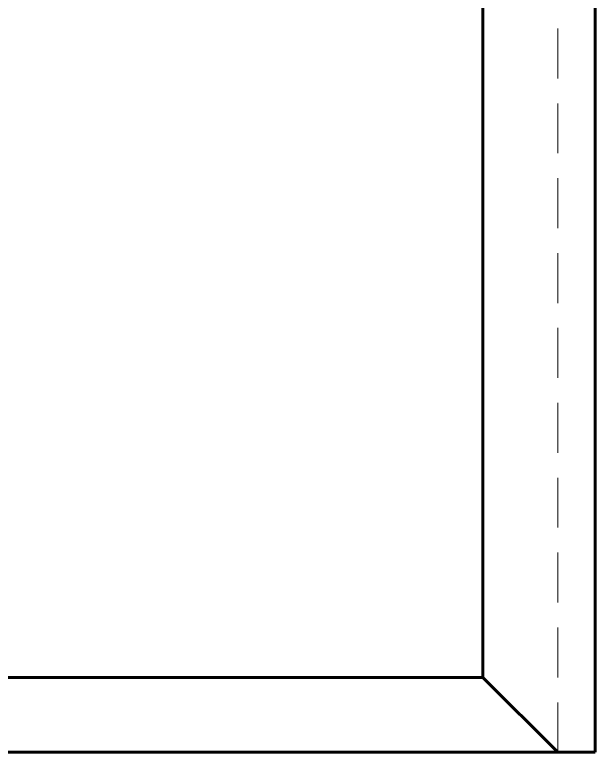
# Model space of a CAD drawing. Header units: millimetres. Extents: x -68 to 2520, y 0 to 297.
# Drawn here: x 2225.3 to 2271.8, y 89.4 to 148.5 of the extents above; entities that cross this region are included whole.
import ezdxf

# ---------------------------------------------------------------- set-up
doc = ezdxf.new("R2010")
doc.units = ezdxf.units.MM
doc.linetypes.add('K5LT_BASIC', pattern=[0])
doc.linetypes.add('K5LT_DASHED', pattern=[6, 4, -2])
doc.layers.add('Системный слой', color=7, linetype='Continuous')

msp = doc.modelspace()

# ---------------------------------------------------------------- linework, layer by layer
at = {"layer": 'Системный слой', "color": 7, "linetype": 'K5LT_DASHED', "lineweight": 18}
msp.add_line((2268.83456, 89.39632), (2268.83456, 212.39632), dxfattribs=at)
at = {"layer": 'Системный слой', "color": 5, "linetype": 'K5LT_BASIC', "lineweight": 60, "true_color": 0x0000ff}
for p, q in [((2271.83456, 89.39632), (2271.83456, 212.39632)), ((2271.83456, 89.39632), (2271.83456, 212.39632)), ((2262.83456, 95.39632), (2262.83456, 206.39632)), ((2262.83456, 95.39632), (2262.83456, 206.39632)), ((2184.83456, 95.39632), (2262.83456, 95.39632)), ((2184.83456, 95.39632), (2262.83456, 95.39632)), ((2268.83456, 89.39632), (2262.83456, 95.39632)), ((2268.83456, 89.39632), (2262.83456, 95.39632)), ((2178.83456, 89.39632), (2271.83456, 89.39632)), ((2178.83456, 89.39632), (2271.83456, 89.39632))]:
    msp.add_line(p, q, dxfattribs=at)

doc.saveas('drawing.dxf')
